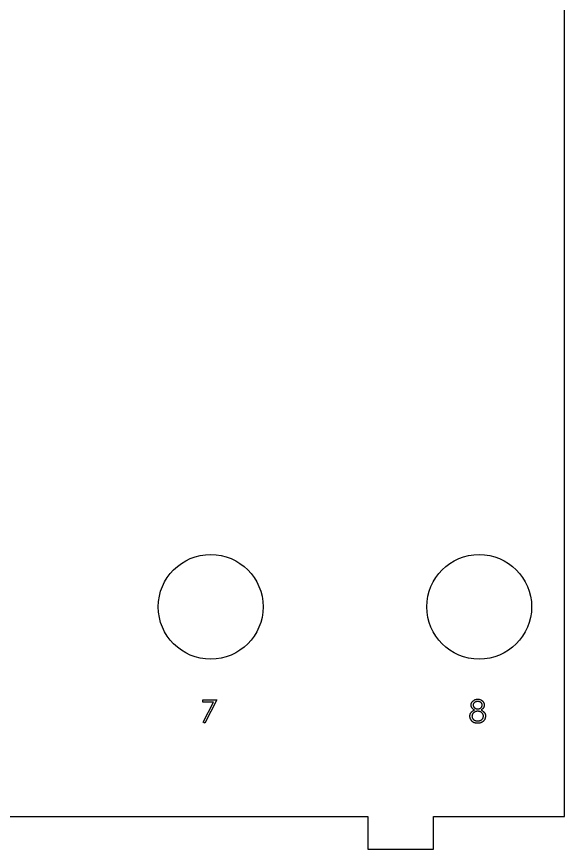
# Model space of a CAD drawing. Header units: millimetres. Extents: x 0 to 1497, y 0 to 497.
# Drawn here: x 750.9 to 834.5, y 240.2 to 367.5 of the extents above; entities that cross this region are included whole.
import ezdxf

# ---------------------------------------------------------------- set-up
doc = ezdxf.new("R2010")
doc.units = ezdxf.units.MM

msp = doc.modelspace()

# ---------------------------------------------------------------- linework, layer by layer
at = {"color": 7, "linetype": 'Continuous', "lineweight": 25}
for p, q in [((834.52, 245.24), (834.52, 489.69)), ((779.32, 263.09), (781.48, 263.09)), ((779.32, 262.73), (779.32, 263.09)), ((780.95, 262.73), (779.32, 262.73)), ((779.37, 259.65), (780.95, 262.73)), ((781.48, 263.09), (779.64, 259.5)), ((779.64, 259.5), (779.37, 259.65)), ((727.02, 245.24), (804.52, 245.24)), ((804.52, 245.24), (804.52, 240.24)), ((814.52, 245.24), (834.52, 245.24)), ((814.52, 240.24), (814.52, 245.24)), ((804.52, 240.24), (814.52, 240.24))]:
    msp.add_line(p, q, dxfattribs=at)
for centre in [(780.52, 277.29), (821.52, 277.29)]:
    msp.add_circle(centre, 8, dxfattribs=at)
for points, knots in [([(820.28, 262.28), (820.28, 262.32), (820.28, 262.39), (820.31, 262.5), (820.35, 262.61), (820.41, 262.72), (820.49, 262.82), (820.57, 262.91), (820.68, 262.99), (820.79, 263.06), (820.91, 263.11), (821.04, 263.15), (821.17, 263.17), (821.26, 263.18), (821.31, 263.18)], [0, 0, 0, 0, 0.074058, 0.14887, 0.226668, 0.307735, 0.391157, 0.473929, 0.557928, 0.644989, 0.733364, 0.821092, 0.909287, 1, 1, 1, 1]), ([(820.79, 261.54), (820.75, 261.56), (820.67, 261.6), (820.57, 261.68), (820.48, 261.77), (820.41, 261.86), (820.35, 261.96), (820.31, 262.06), (820.28, 262.17), (820.28, 262.24), (820.28, 262.28)], [0, 0, 0, 0, 0.14586, 0.282426, 0.41085, 0.535029, 0.654701, 0.770133, 0.884556, 1, 1, 1, 1]), ([(821.29, 262.82), (821.26, 262.82), (821.21, 262.82), (821.14, 262.81), (821.08, 262.8), (821.01, 262.78), (820.95, 262.76), (820.89, 262.73), (820.84, 262.69), (820.79, 262.66), (820.74, 262.62), (820.7, 262.57), (820.67, 262.53), (820.64, 262.48), (820.62, 262.43), (820.61, 262.38), (820.59, 262.33), (820.59, 262.29), (820.59, 262.27)], [0, 0, 0, 0, 0.075243, 0.147209, 0.216447, 0.284025, 0.350655, 0.415031, 0.47963, 0.544652, 0.608044, 0.667828, 0.725114, 0.780992, 0.835527, 0.889438, 0.944072, 1, 1, 1, 1]), ([(820.59, 262.27), (820.59, 262.26), (820.6, 262.22), (820.61, 262.17), (820.62, 262.11), (820.65, 262.06), (820.68, 262.01), (820.71, 261.97), (820.76, 261.92), (820.8, 261.87), (820.86, 261.83), (820.91, 261.8), (820.97, 261.76), (821.03, 261.74), (821.1, 261.72), (821.16, 261.71), (821.23, 261.7), (821.28, 261.7), (821.3, 261.7)], [0, 0, 0, 0, 0.054564, 0.107826, 0.161924, 0.21751, 0.274498, 0.334815, 0.397555, 0.464755, 0.532901, 0.600097, 0.665354, 0.731084, 0.796883, 0.863292, 0.930831, 1, 1, 1, 1]), ([(821.98, 262.28), (821.98, 262.3), (821.98, 262.33), (821.97, 262.38), (821.96, 262.43), (821.94, 262.47), (821.91, 262.52), (821.88, 262.56), (821.85, 262.61), (821.81, 262.65), (821.76, 262.69), (821.71, 262.72), (821.65, 262.75), (821.59, 262.78), (821.52, 262.79), (821.45, 262.81), (821.37, 262.82), (821.32, 262.82), (821.29, 262.82)], [0, 0, 0, 0, 0.050902, 0.101034, 0.151084, 0.203062, 0.256248, 0.310847, 0.368769, 0.430015, 0.49252, 0.556049, 0.621996, 0.690192, 0.761385, 0.836356, 0.915487, 1, 1, 1, 1]), ([(821.3, 261.7), (821.33, 261.7), (821.39, 261.7), (821.48, 261.71), (821.56, 261.74), (821.64, 261.77), (821.72, 261.82), (821.79, 261.87), (821.85, 261.93), (821.9, 262), (821.93, 262.07), (821.96, 262.14), (821.98, 262.21), (821.98, 262.26), (821.98, 262.28)], [0, 0, 0, 0, 0.08969, 0.178494, 0.266838, 0.356558, 0.445334, 0.530806, 0.614076, 0.697707, 0.779142, 0.855354, 0.928557, 1, 1, 1, 1]), ([(821.31, 263.18), (821.35, 263.18), (821.44, 263.17), (821.57, 263.15), (821.69, 263.11), (821.81, 263.05), (821.92, 262.99), (822.01, 262.91), (822.1, 262.82), (822.17, 262.72), (822.23, 262.61), (822.27, 262.5), (822.29, 262.38), (822.3, 262.31), (822.3, 262.27)], [0, 0, 0, 0, 0.08941, 0.176306, 0.262626, 0.349446, 0.435498, 0.518928, 0.601355, 0.684256, 0.765807, 0.844877, 0.92228, 1, 1, 1, 1]), ([(822.3, 262.27), (822.3, 262.23), (822.29, 262.16), (822.27, 262.05), (822.23, 261.95), (822.18, 261.85), (822.11, 261.76), (822.02, 261.68), (821.92, 261.6), (821.84, 261.56), (821.8, 261.54)], [0, 0, 0, 0, 0.121904, 0.239413, 0.35541, 0.472091, 0.592859, 0.718703, 0.854892, 1, 1, 1, 1]), ([(820.1, 260.58), (820.1, 260.6), (820.1, 260.65), (820.11, 260.72), (820.12, 260.79), (820.14, 260.86), (820.16, 260.93), (820.19, 260.99), (820.22, 261.05), (820.26, 261.11), (820.31, 261.17), (820.36, 261.23), (820.41, 261.28), (820.48, 261.34), (820.55, 261.39), (820.62, 261.44), (820.7, 261.49), (820.76, 261.52), (820.79, 261.54)], [0, 0, 0, 0, 0.058854, 0.116315, 0.172675, 0.22878, 0.28458, 0.340257, 0.39663, 0.453507, 0.512318, 0.572648, 0.636022, 0.702363, 0.771483, 0.844184, 0.92007, 1, 1, 1, 1]), ([(821.31, 261.34), (821.28, 261.34), (821.22, 261.34), (821.13, 261.32), (821.04, 261.31), (820.96, 261.28), (820.88, 261.25), (820.81, 261.21), (820.74, 261.16), (820.67, 261.11), (820.61, 261.05), (820.56, 260.99), (820.51, 260.92), (820.48, 260.86), (820.45, 260.79), (820.43, 260.72), (820.42, 260.64), (820.41, 260.59), (820.41, 260.57)], [0, 0, 0, 0, 0.071269, 0.139812, 0.206497, 0.271535, 0.336082, 0.400528, 0.464984, 0.53005, 0.594423, 0.655583, 0.714849, 0.772115, 0.828999, 0.885122, 0.942079, 1, 1, 1, 1]), ([(822.16, 260.6), (822.16, 260.62), (822.16, 260.67), (822.15, 260.74), (822.13, 260.81), (822.1, 260.87), (822.07, 260.94), (822.02, 261), (821.97, 261.06), (821.91, 261.11), (821.85, 261.17), (821.78, 261.21), (821.71, 261.25), (821.64, 261.28), (821.56, 261.31), (821.48, 261.32), (821.39, 261.33), (821.34, 261.34), (821.31, 261.34)], [0, 0, 0, 0, 0.057339, 0.113063, 0.169181, 0.225775, 0.283826, 0.343454, 0.405907, 0.471392, 0.538003, 0.603064, 0.667602, 0.732225, 0.797005, 0.863048, 0.930357, 1, 1, 1, 1]), ([(821.8, 261.54), (821.83, 261.52), (821.89, 261.49), (821.97, 261.45), (822.04, 261.4), (822.11, 261.35), (822.17, 261.29), (822.22, 261.24), (822.27, 261.19), (822.32, 261.13), (822.35, 261.07), (822.39, 261.01), (822.42, 260.95), (822.44, 260.88), (822.46, 260.82), (822.47, 260.75), (822.48, 260.68), (822.48, 260.63), (822.48, 260.61)], [0, 0, 0, 0, 0.079525, 0.1551, 0.22722, 0.295911, 0.362056, 0.42552, 0.485813, 0.544495, 0.60146, 0.657841, 0.713974, 0.769468, 0.82613, 0.882885, 0.940701, 1, 1, 1, 1]), ([(821.28, 259.5), (821.24, 259.5), (821.15, 259.5), (821.01, 259.52), (820.89, 259.54), (820.77, 259.58), (820.67, 259.63), (820.57, 259.69), (820.48, 259.75), (820.4, 259.83), (820.33, 259.92), (820.27, 260.01), (820.22, 260.1), (820.17, 260.19), (820.14, 260.28), (820.12, 260.38), (820.1, 260.48), (820.1, 260.54), (820.1, 260.58)], [0, 0, 0, 0, 0.078556, 0.152863, 0.22356, 0.290375, 0.355403, 0.418291, 0.480389, 0.543073, 0.604924, 0.664398, 0.721943, 0.778375, 0.83383, 0.888861, 0.944089, 1, 1, 1, 1]), ([(820.41, 260.57), (820.42, 260.54), (820.42, 260.47), (820.44, 260.38), (820.47, 260.29), (820.52, 260.21), (820.58, 260.13), (820.65, 260.06), (820.74, 259.99), (820.83, 259.94), (820.93, 259.9), (821.05, 259.88), (821.16, 259.86), (821.25, 259.86), (821.29, 259.86)], [0, 0, 0, 0, 0.074898, 0.148596, 0.224471, 0.302323, 0.381919, 0.461149, 0.542417, 0.626716, 0.714597, 0.804903, 0.900127, 1, 1, 1, 1]), ([(822.21, 259.88), (822.19, 259.85), (822.13, 259.79), (822.04, 259.71), (821.93, 259.64), (821.82, 259.59), (821.7, 259.55), (821.57, 259.52), (821.43, 259.5), (821.33, 259.5), (821.28, 259.5)], [0, 0, 0, 0, 0.119283, 0.237093, 0.354796, 0.474576, 0.59746, 0.724926, 0.858883, 1, 1, 1, 1]), ([(821.29, 259.86), (821.32, 259.86), (821.38, 259.86), (821.48, 259.87), (821.56, 259.89), (821.65, 259.91), (821.73, 259.94), (821.8, 259.98), (821.87, 260.02), (821.93, 260.08), (821.98, 260.13), (822.03, 260.19), (822.07, 260.26), (822.11, 260.32), (822.13, 260.39), (822.15, 260.46), (822.16, 260.53), (822.16, 260.58), (822.16, 260.6)], [0, 0, 0, 0, 0.076559, 0.149161, 0.218827, 0.285567, 0.350313, 0.414125, 0.477179, 0.540368, 0.602202, 0.662034, 0.719934, 0.775907, 0.831115, 0.886667, 0.942552, 1, 1, 1, 1]), ([(822.48, 260.61), (822.48, 260.57), (822.48, 260.51), (822.46, 260.41), (822.44, 260.31), (822.41, 260.22), (822.38, 260.13), (822.33, 260.04), (822.28, 259.96), (822.23, 259.91), (822.21, 259.88)], [0, 0, 0, 0, 0.128158, 0.253673, 0.377325, 0.499385, 0.622918, 0.745839, 0.871395, 1, 1, 1, 1])]:
    msp.add_open_spline(points, degree=3, knots=knots, dxfattribs=at)

doc.saveas('drawing.dxf')
